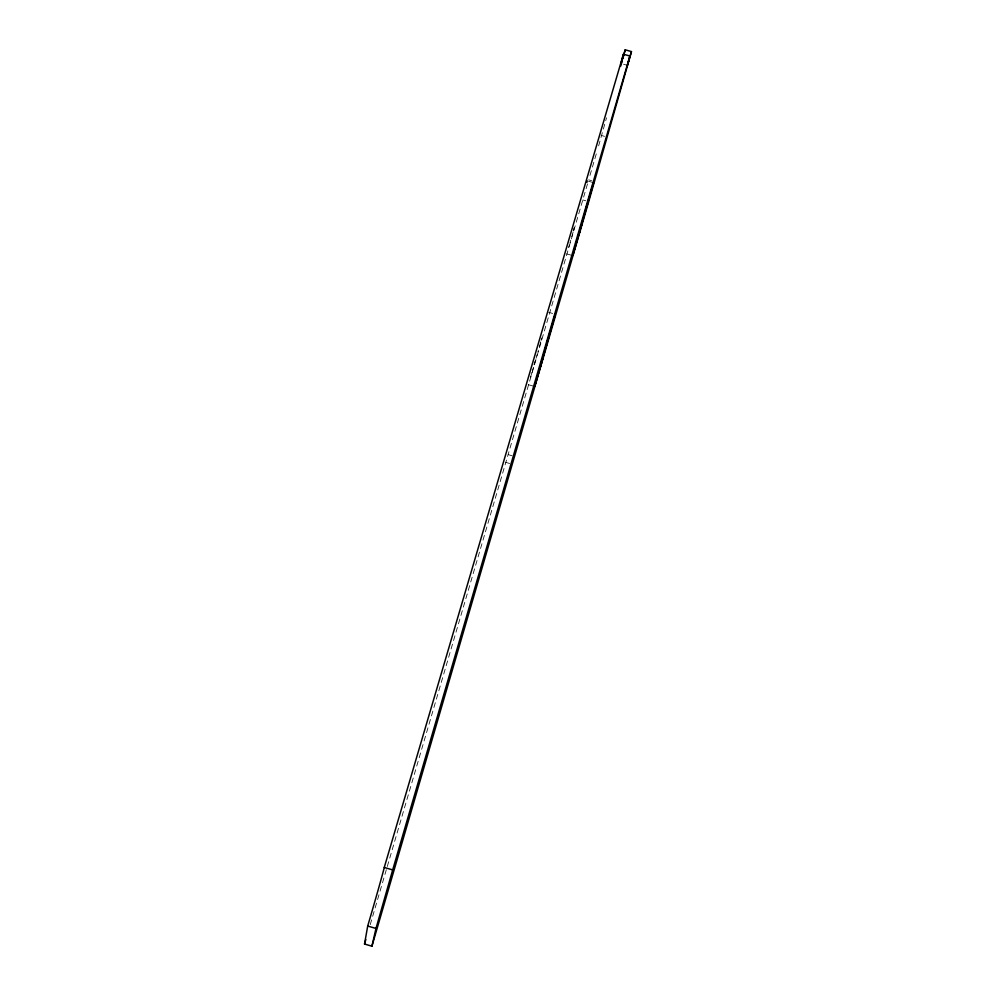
<?xml version="1.0" encoding="UTF-8"?>
<svg xmlns="http://www.w3.org/2000/svg" width="996" height="996" viewBox="0 0 996 996"><rect width="100%" height="100%" fill="white"/><g stroke="black" fill="none" stroke-linecap="round" stroke-linejoin="round"><path stroke-width="0.75" stroke-dasharray="4.98 3.74" d="M541.114 340.508L541.849 337.843M598.633 145.864L606.539 117.789M540.753 341.802L537.952 351.762M534.03 364.548L534.827 361.76M387.282 866.495L587.852 182.716M536.085 358.286L537.205 354.377M573.534 230.636L574.269 228.084M534.192 364.847L535.699 359.593M573.173 231.881L570.048 242.651M532.387 371.035L533.47 367.325M370.226 924.662L386.834 867.989M589.968 175.421L596.903 151.778M568.616 247.506L569.326 245.078M531.989 372.38L529.511 380.671M573.746 229.068L574.206 227.698M623.571 64.254L627.38 65.338M601.671 135.518L604.535 136.352M588.661 179.853L591.587 180.687M588.512 181.222L593.566 182.679M582.921 199.972L585.822 200.806M566.612 253.868L572.75 255.623M548.647 312.321L552.606 313.454M528.241 384.655L534.64 386.498M508.246 454.649L512.031 455.745M505.794 462.381L509.641 463.501"/><path stroke-width="1.49" d="M631.464 51.593L588.723 201.64L371.931 946.2L364.536 944.046L367.698 926.043A56.361 0.66 -73.7 0 0 384.257 867.454L623.421 54.195L629.895 56.05L627.38 65.338L631.464 51.593L625.214 49.8L622.388 59.262M371.931 946.2L375.978 928.459L392.685 869.906L629.895 56.05M586.881 182.38L587.254 180.861M623.421 54.195L621.031 63.52L621.94 60.681M620.745 66.06L621.965 61.628M622.774 58.664L625.214 49.8M545.559 347.915L549.692 333.511M540.044 367.785L555.258 314.213L534.64 386.498L542.384 360.104M584.702 212.995L593.566 182.679L572.75 255.623L588.25 201.105M577.904 237.72L581.863 223.926M364.536 944.046L365.843 939.564M541.401 362.918L542.671 358.747M546.991 342.786L548.248 338.702M579.448 232.23L580.319 229.454M585.785 209.571L586.619 206.919M384.257 867.454L392.685 869.906M367.698 926.043L375.978 928.459"/></g></svg>
